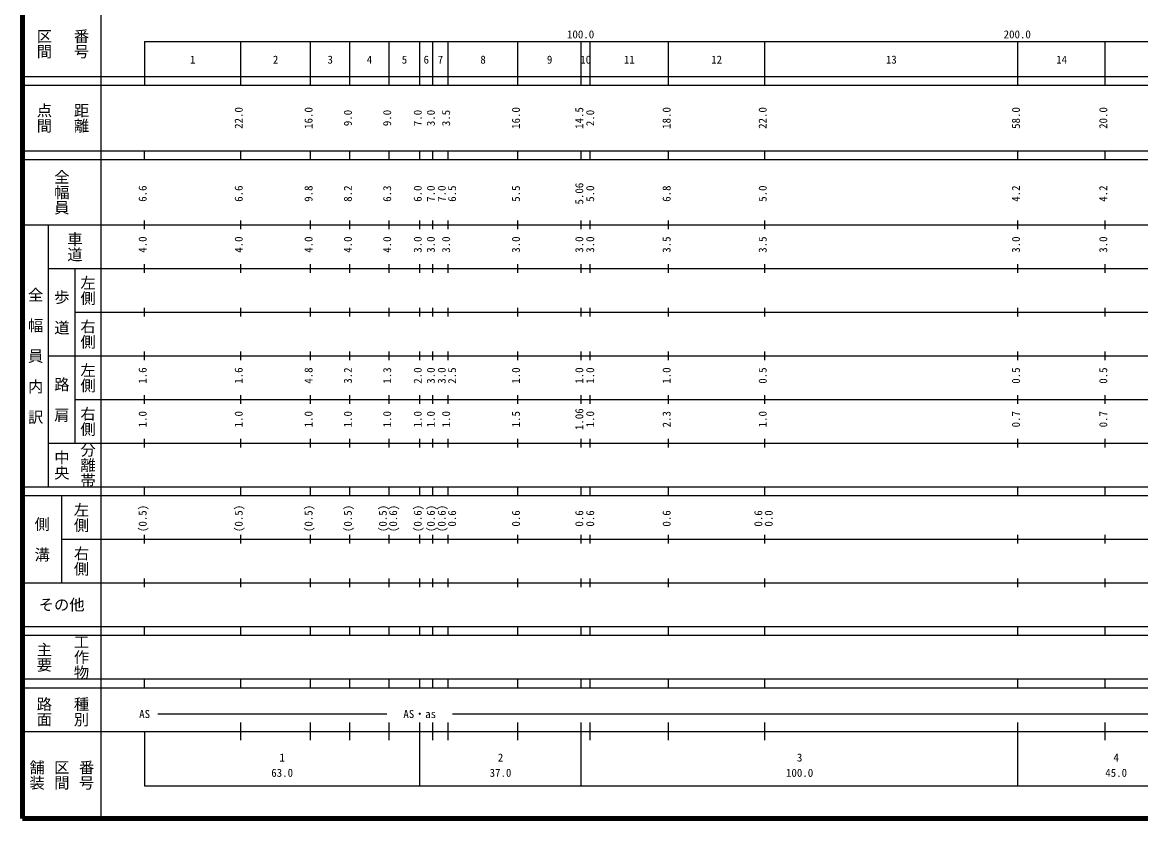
# Model space of a CAD drawing. Units: millimetres on the paper, enlarged 1000 times. Extents: x 40000 to 680000, y 20000 to 380000.
# Drawn here: x 40000 to 296100, y 20000 to 202409 of the extents above; entities that cross this region are included whole.
import ezdxf
from ezdxf.enums import TextEntityAlignment as Align

# ---------------------------------------------------------------- set-up
doc = ezdxf.new("R2010")
doc.units = ezdxf.units.MM
doc.header["$LTSCALE"] = 1000
doc.layers.add('M-TTL', color=2, linetype='Continuous', lineweight=140)
doc.layers.add('M-TTL-BAND', color=7, linetype='Continuous', lineweight=25)
doc.styles.add('@ＭＳ ゴシック', font='')
doc.styles.add('ＭＳ ゴシック', font='')
doc.styles.get('@ＭＳ ゴシック').set_extended_font_data('@MS Gothic')
doc.styles.get('ＭＳ ゴシック').set_extended_font_data('MS Gothic')

msp = doc.modelspace()

# ---------------------------------------------------------------- linework, layer by layer
at = {"layer": 'M-TTL'}
for p, q in [((40000, 380000), (40000, 20000)), ((40000, 20000), (680000, 20000))]:
    msp.add_line(p, q, dxfattribs=at)
at = {"layer": 'M-TTL-BAND'}
for p, q in [((58000, 370000), (58000, 20000)), ((68000, 198000), (579000, 198000)), ((68000, 198000), (68000, 188000)), ((90000, 188000), (90000, 198000)), ((106000, 188000), (106000, 198000)), ((115000, 188000), (115000, 198000)), ((124000, 188000), (124000, 198000)), ((131000, 188000), (131000, 198000)), ((134000, 188000), (134000, 198000)), ((137500, 188000), (137500, 198000)), ((153500, 188000), (153500, 198000)), ((168000, 188000), (168000, 198000)), ((170000, 188000), (170000, 198000)), ((188000, 188000), (188000, 198000)), ((210000, 188000), (210000, 198000)), ((268000, 188000), (268000, 198000)), ((288000, 188000), (288000, 198000)), ((40000, 190000), (579000, 190000)), ((40000, 188000), (579000, 188000)), ((40000, 173000), (579000, 173000)), ((68000, 171000), (68000, 173000)), ((90000, 171000), (90000, 173000)), ((106000, 171000), (106000, 173000)), ((115000, 171000), (115000, 173000)), ((124000, 171000), (124000, 173000)), ((131000, 171000), (131000, 173000)), ((134000, 171000), (134000, 173000)), ((137500, 171000), (137500, 173000)), ((153500, 171000), (153500, 173000)), ((168000, 171000), (168000, 173000)), ((170000, 171000), (170000, 173000)), ((188000, 171000), (188000, 173000)), ((210000, 171000), (210000, 173000)), ((268000, 171000), (268000, 173000)), ((288000, 171000), (288000, 173000)), ((40000, 171000), (579000, 171000)), ((68000, 155000), (68000, 157000)), ((90000, 155000), (90000, 157000)), ((106000, 155000), (106000, 157000)), ((115000, 155000), (115000, 157000)), ((124000, 155000), (124000, 157000)), ((131000, 155000), (131000, 157000)), ((134000, 155000), (134000, 157000)), ((137500, 155000), (137500, 157000)), ((153500, 155000), (153500, 157000)), ((168000, 155000), (168000, 157000)), ((170000, 155000), (170000, 157000)), ((188000, 155000), (188000, 157000)), ((210000, 155000), (210000, 157000)), ((268000, 155000), (268000, 157000)), ((288000, 155000), (288000, 157000)), ((40000, 156000), (579000, 156000)), ((46000, 96000), (46000, 156000)), ((46000, 146000), (579000, 146000)), ((52000, 146000), (52000, 106000)), ((68000, 145000), (68000, 147000)), ((90000, 145000), (90000, 147000)), ((106000, 145000), (106000, 147000)), ((115000, 145000), (115000, 147000)), ((124000, 145000), (124000, 147000)), ((131000, 145000), (131000, 147000)), ((134000, 145000), (134000, 147000)), ((137500, 145000), (137500, 147000)), ((153500, 145000), (153500, 147000)), ((168000, 145000), (168000, 147000)), ((170000, 145000), (170000, 147000)), ((188000, 145000), (188000, 147000)), ((210000, 145000), (210000, 147000)), ((268000, 145000), (268000, 147000)), ((288000, 145000), (288000, 147000)), ((52000, 136000), (579000, 136000)), ((68000, 135000), (68000, 137000)), ((90000, 135000), (90000, 137000)), ((106000, 135000), (106000, 137000)), ((115000, 135000), (115000, 137000)), ((124000, 135000), (124000, 137000)), ((131000, 135000), (131000, 137000)), ((134000, 135000), (134000, 137000)), ((137500, 135000), (137500, 137000)), ((153500, 135000), (153500, 137000)), ((168000, 135000), (168000, 137000)), ((170000, 135000), (170000, 137000)), ((188000, 135000), (188000, 137000)), ((210000, 135000), (210000, 137000)), ((268000, 135000), (268000, 137000)), ((288000, 135000), (288000, 137000)), ((46000, 126000), (579000, 126000)), ((68000, 125000), (68000, 127000)), ((90000, 125000), (90000, 127000)), ((106000, 125000), (106000, 127000)), ((115000, 125000), (115000, 127000)), ((124000, 125000), (124000, 127000)), ((131000, 125000), (131000, 127000)), ((134000, 125000), (134000, 127000)), ((137500, 125000), (137500, 127000)), ((153500, 125000), (153500, 127000)), ((168000, 125000), (168000, 127000)), ((170000, 125000), (170000, 127000)), ((188000, 125000), (188000, 127000)), ((210000, 125000), (210000, 127000)), ((268000, 125000), (268000, 127000)), ((288000, 125000), (288000, 127000)), ((52000, 116000), (579000, 116000)), ((68000, 115000), (68000, 117000)), ((90000, 115000), (90000, 117000)), ((106000, 115000), (106000, 117000)), ((115000, 115000), (115000, 117000)), ((124000, 115000), (124000, 117000)), ((131000, 115000), (131000, 117000)), ((134000, 115000), (134000, 117000)), ((137500, 115000), (137500, 117000)), ((153500, 115000), (153500, 117000)), ((168000, 115000), (168000, 117000)), ((170000, 115000), (170000, 117000)), ((188000, 115000), (188000, 117000)), ((210000, 115000), (210000, 117000)), ((268000, 115000), (268000, 117000)), ((288000, 115000), (288000, 117000)), ((46000, 106000), (579000, 106000)), ((68000, 105000), (68000, 107000)), ((90000, 105000), (90000, 107000)), ((106000, 105000), (106000, 107000)), ((115000, 105000), (115000, 107000)), ((124000, 105000), (124000, 107000)), ((131000, 105000), (131000, 107000)), ((134000, 105000), (134000, 107000)), ((137500, 105000), (137500, 107000)), ((153500, 105000), (153500, 107000)), ((168000, 105000), (168000, 107000)), ((170000, 105000), (170000, 107000)), ((188000, 105000), (188000, 107000)), ((210000, 105000), (210000, 107000)), ((268000, 105000), (268000, 107000)), ((288000, 105000), (288000, 107000)), ((40000, 96000), (579000, 96000)), ((68000, 94000), (68000, 96000)), ((90000, 94000), (90000, 96000)), ((106000, 94000), (106000, 96000)), ((115000, 94000), (115000, 96000)), ((124000, 94000), (124000, 96000)), ((131000, 94000), (131000, 96000)), ((134000, 94000), (134000, 96000)), ((137500, 94000), (137500, 96000)), ((153500, 94000), (153500, 96000)), ((168000, 94000), (168000, 96000)), ((170000, 94000), (170000, 96000)), ((188000, 94000), (188000, 96000)), ((210000, 94000), (210000, 96000)), ((268000, 94000), (268000, 96000)), ((288000, 94000), (288000, 96000)), ((40000, 94000), (579000, 94000)), ((49000, 94000), (49000, 74000)), ((68000, 83000), (68000, 85000)), ((90000, 83000), (90000, 85000)), ((106000, 83000), (106000, 85000)), ((115000, 83000), (115000, 85000)), ((124000, 83000), (124000, 85000)), ((131000, 83000), (131000, 85000)), ((134000, 83000), (134000, 85000)), ((137500, 83000), (137500, 85000)), ((153500, 83000), (153500, 85000)), ((168000, 83000), (168000, 85000)), ((170000, 83000), (170000, 85000)), ((188000, 83000), (188000, 85000)), ((210000, 83000), (210000, 85000)), ((268000, 83000), (268000, 85000)), ((288000, 83000), (288000, 85000)), ((49000, 84000), (579000, 84000)), ((68000, 73000), (68000, 75000)), ((90000, 73000), (90000, 75000)), ((106000, 73000), (106000, 75000)), ((115000, 73000), (115000, 75000)), ((124000, 73000), (124000, 75000)), ((131000, 73000), (131000, 75000)), ((134000, 73000), (134000, 75000)), ((137500, 73000), (137500, 75000)), ((153500, 73000), (153500, 75000)), ((168000, 73000), (168000, 75000)), ((170000, 73000), (170000, 75000)), ((188000, 73000), (188000, 75000)), ((210000, 73000), (210000, 75000)), ((268000, 73000), (268000, 75000)), ((288000, 73000), (288000, 75000)), ((40000, 74000), (579000, 74000)), ((40000, 64000), (579000, 64000)), ((40000, 62000), (579000, 62000)), ((68000, 62000), (68000, 64000)), ((90000, 62000), (90000, 64000)), ((106000, 62000), (106000, 64000)), ((115000, 62000), (115000, 64000)), ((124000, 62000), (124000, 64000)), ((131000, 62000), (131000, 64000)), ((134000, 62000), (134000, 64000)), ((137500, 62000), (137500, 64000)), ((153500, 62000), (153500, 64000)), ((168000, 62000), (168000, 64000)), ((170000, 62000), (170000, 64000)), ((188000, 62000), (188000, 64000)), ((210000, 62000), (210000, 64000)), ((268000, 62000), (268000, 64000)), ((288000, 62000), (288000, 64000)), ((40000, 52000), (579000, 52000)), ((68000, 50000), (68000, 52000)), ((90000, 50000), (90000, 52000)), ((106000, 50000), (106000, 52000)), ((115000, 50000), (115000, 52000)), ((124000, 50000), (124000, 52000)), ((131000, 50000), (131000, 52000)), ((134000, 50000), (134000, 52000)), ((137500, 50000), (137500, 52000)), ((153500, 50000), (153500, 52000)), ((168000, 50000), (168000, 52000)), ((170000, 50000), (170000, 52000)), ((188000, 50000), (188000, 52000)), ((210000, 50000), (210000, 52000)), ((268000, 50000), (268000, 52000)), ((288000, 50000), (288000, 52000)), ((40000, 50000), (579000, 50000)), ((71000, 44000), (123500, 44000)), ((138500, 44000), (312500, 44000)), ((90000, 38000), (90000, 42000)), ((106000, 38000), (106000, 42000)), ((115000, 38000), (115000, 42000)), ((124000, 38000), (124000, 42000)), ((131000, 27500), (131000, 42000)), ((134000, 38000), (134000, 42000)), ((137500, 38000), (137500, 42000)), ((153500, 38000), (153500, 42000)), ((168000, 27500), (168000, 42000)), ((170000, 38000), (170000, 42000)), ((188000, 38000), (188000, 42000)), ((210000, 38000), (210000, 42000)), ((268000, 27500), (268000, 42000)), ((288000, 38000), (288000, 42000)), ((40000, 40000), (579000, 40000)), ((68000, 40000), (68000, 27500)), ((68000, 27500), (579000, 27500))]:
    msp.add_line(p, q, dxfattribs=at)

# ---------------------------------------------------------------- texts
at = {"layer": 'M-TTL-BAND', "style": '@ＭＳ ゴシック'}
for s, p in [('区間', (45000, 197500)), ('番号', (53500, 197500)), ('点間', (45000, 180500)), ('距離', (53500, 180500)), ('全幅員', (49000, 163500)), ('車道', (52000, 151000)), ('左側', (55000, 141000)), ('全\u3000幅\u3000員\u3000内\u3000訳', (43000, 126000)), ('歩\u3000道', (49000, 136000)), ('右側', (55000, 131000)), ('左側', (55000, 121000)), ('路\u3000肩', (49000, 116000)), ('右側', (55000, 111000)), ('分離帯', (55000, 101000)), ('中央', (49000, 101000)), ('左側', (53500, 89000)), ('側\u3000溝', (44500, 84000)), ('右側', (53500, 79000)), ('工作物', (53500, 57000)), ('主要', (45000, 57000)), ('路面', (45000, 44500)), ('種別', (53500, 44500)), ('舗装', (43333, 30000)), ('番号', (54667, 30000)), ('区間', (49000, 30000))]:
    msp.add_text(s, height=2566, rotation=270, dxfattribs=at).set_placement(p, align=Align.MIDDLE_CENTER)
at = {"layer": 'M-TTL-BAND', "style": 'ＭＳ ゴシック'}
for s, p in [('100.0', (167844, 198195)), ('200.0', (267844, 198195)), ('1', (79000, 192405)), ('2', (98000, 192405)), ('3', (110500, 192405)), ('4', (119500, 192405)), ('5', (127500, 192405)), ('6', (132500, 192405)), ('7', (135750, 192405)), ('8', (145500, 192405)), ('9', (160750, 192405)), ('10', (169000, 192405)), ('11', (179000, 192405)), ('12', (199000, 192405)), ('13', (239000, 192405)), ('14', (278000, 192405)), ('AS', (68000, 42500)), ('AS・as', (131000, 42500)), ('1', (99500, 32523)), ('2', (149500, 32523)), ('3', (218000, 32523)), ('4', (290500, 32523)), ('63.0', (99500, 29033)), ('37.0', (149500, 29033)), ('100.0', (218000, 29033)), ('45.0', (290500, 29033))]:
    msp.add_text(s, height=1833, dxfattribs=at).set_placement(p, align=Align.BOTTOM_CENTER)
for s, p in [('22.0', (91000, 180500)), ('16.0', (107000, 180500)), ('9.0', (116000, 180500)), ('9.0', (125000, 180500)), ('7.0', (132000, 180500)), ('3.0', (135000, 180500)), ('3.5', (138500, 180500)), ('16.0', (154500, 180500)), ('14.5', (169000, 180500)), ('2.0', (171500, 180500)), ('18.0', (189000, 180500)), ('22.0', (211000, 180500)), ('58.0', (269000, 180500)), ('20.0', (289000, 180500)), ('6.6', (69000, 163174)), ('6.6', (91000, 163174)), ('9.8', (107000, 163174)), ('8.2', (116000, 163174)), ('6.3', (125000, 163174)), ('6.0', (132000, 163174)), ('7.0', (135000, 163174)), ('7.0', (137500, 163174)), ('6.5', (139870, 163174)), ('5.5', (154500, 163174)), ('5.06', (169000, 163174)), ('5.0', (171500, 163174)), ('6.8', (189000, 163174)), ('5.0', (211000, 163174)), ('4.2', (269000, 163174)), ('4.2', (289000, 163174)), ('4.0', (69000, 151500)), ('4.0', (91000, 151500)), ('4.0', (107000, 151500)), ('4.0', (116000, 151500)), ('4.0', (125000, 151500)), ('3.0', (132000, 151500)), ('3.0', (135000, 151500)), ('3.0', (138500, 151500)), ('3.0', (154500, 151500)), ('3.0', (169000, 151500)), ('3.0', (171500, 151500)), ('3.5', (189000, 151500)), ('3.5', (211000, 151500)), ('3.0', (269000, 151500)), ('3.0', (289000, 151500)), ('1.6', (69000, 121500)), ('1.6', (91000, 121500)), ('4.8', (107000, 121500)), ('3.2', (116000, 121500)), ('1.3', (125000, 121500)), ('2.0', (132000, 121500)), ('3.0', (135000, 121500)), ('3.0', (137500, 121500)), ('2.5', (139870, 121500)), ('1.0', (154500, 121500)), ('1.0', (169000, 121500)), ('1.0', (171500, 121500)), ('1.0', (189000, 121500)), ('0.5', (211000, 121500)), ('0.5', (269000, 121500)), ('0.5', (289000, 121500)), ('1.0', (69000, 111500)), ('1.0', (91000, 111500)), ('1.0', (107000, 111500)), ('1.0', (116000, 111500)), ('1.0', (125000, 111500)), ('1.0', (132000, 111500)), ('1.0', (135000, 111500)), ('1.0', (138500, 111500)), ('1.5', (154500, 111500)), ('1.06', (169000, 111500)), ('1.0', (171500, 111500)), ('2.3', (189000, 111500)), ('1.0', (211000, 111500)), ('0.7', (269000, 111500)), ('0.7', (289000, 111500)), ('(0.5)', (69000, 88764)), ('(0.5)', (91000, 88764)), ('(0.5)', (107000, 88764)), ('(0.5)', (116000, 88764)), ('(0.5)', (124000, 88764)), ('(0.6)', (126370, 88764)), ('(0.6)', (132000, 88764)), ('(0.6)', (135000, 88764)), ('(0.6)', (137500, 88764)), ('0.6', (139870, 88764)), ('0.6', (154500, 88764)), ('0.6', (169000, 88764)), ('0.6', (171500, 88764)), ('0.6', (189000, 88764)), ('0.6', (210000, 88764)), ('0.0', (212370, 88764))]:
    msp.add_text(s, height=1833, rotation=90, dxfattribs=at).set_placement(p, align=Align.BOTTOM_CENTER)
msp.add_text('その他', height=2566, dxfattribs=at).set_placement((49000, 69000), align=Align.MIDDLE_CENTER)

doc.saveas('drawing.dxf')
